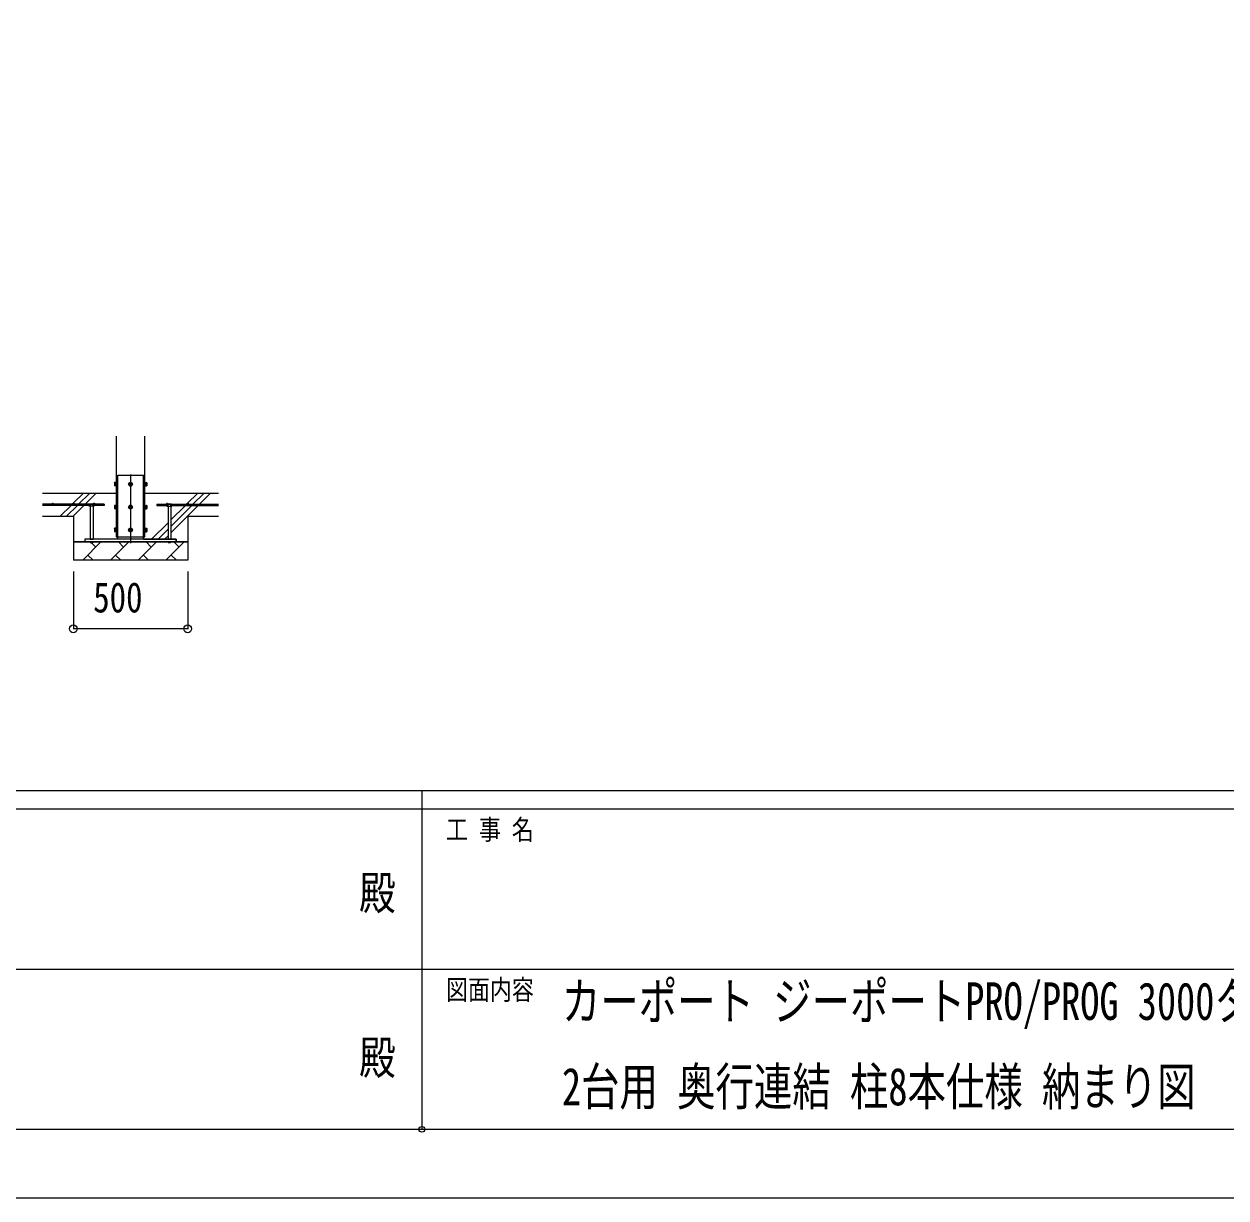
# Model space of a CAD drawing. Units: millimetres, scale not verified. Extents: x -16820 to 16820, y -11880 to 11880.
# Drawn here: x -1760 to 3495, y -11880 to -6748 of the extents above; entities that cross this region are included whole.
import ezdxf
from ezdxf.enums import TextEntityAlignment as Align

# ---------------------------------------------------------------- set-up
doc = ezdxf.new("R2010")
doc.units = ezdxf.units.MM
doc.header["$LTSCALE"] = 50
doc.header["$PDMODE"] = 32
doc.header["$PDSIZE"] = 25
for name, color, linetype in [('0-2_USER1', 3, 'Continuous'), ('0-3_YKK_11', 7, 'Continuous'), ('0-4_YKK_12', 2, 'Continuous'), ('0-5_YKK_13', 4, 'Continuous'), ('0-6_YKK_A1', 4, 'Continuous'), ('0-7_YKK_D', 6, 'Continuous'), ('0-8_YKK_ZWAK', 7, 'Continuous')]:
    doc.layers.add(name, color=color, linetype=linetype)
doc.styles.add('ＭＳ ゴシック', font='')
doc.styles.get('ＭＳ ゴシック').set_extended_font_data('MS Gothic')

msp = doc.modelspace()

# ---------------------------------------------------------------- linework, layer by layer
at = {"layer": '0-3_YKK_11'}
for p, q in [((-1543.92, -9012), (-1493.92, -9012)), ((-1043.92, -9012), (-1093.92, -9012))]:
    msp.add_line(p, q, dxfattribs=at)
at = {"layer": '0-4_YKK_12'}
msp.add_line((-1293.92, -8717.5), (-1293.92, -9017.5), dxfattribs=at)
at = {"layer": '0-5_YKK_13'}
for p, q in [((-1349.92, -8720), (-1237.92, -8720)), ((-1237.92, -8990), (-1237.92, -8720)), ((-1364.62, -8753.51), (-1364.04, -8752.51)), ((-1364.62, -8753.51), (-1364.62, -8766.5)), ((-1364.62, -8766.5), (-1364.04, -8767.51)), ((-1359.12, -8752.51), (-1364.04, -8752.51)), ((-1359.12, -8756.25), (-1364.04, -8756.25)), ((-1359.12, -8763.75), (-1364.04, -8763.75)), ((-1359.12, -8767.51), (-1364.04, -8767.51)), ((-1359.12, -8752.51), (-1359.12, -8767.51)), ((-1357.52, -8752.96), (-1359.12, -8752.96)), ((-1359.12, -8759.5), (-1359.12, -8752.96)), ((-1359.12, -8759.5), (-1357.52, -8759.5)), ((-1359.12, -8760.5), (-1357.52, -8760.5)), ((-1359.12, -8767.05), (-1359.12, -8760.5)), ((-1359.12, -8767.05), (-1357.52, -8767.05)), ((-1357.52, -8759.5), (-1357.52, -8752.96)), ((-1357.52, -8767.05), (-1357.52, -8760.5)), ((-1230.32, -8752.95), (-1228.72, -8752.95)), ((-1230.32, -8759.5), (-1230.32, -8752.95)), ((-1228.72, -8759.5), (-1230.32, -8759.5)), ((-1228.72, -8760.5), (-1230.32, -8760.5)), ((-1230.32, -8767.05), (-1230.32, -8760.5)), ((-1228.72, -8767.05), (-1230.32, -8767.05)), ((-1228.72, -8752.49), (-1223.8, -8752.49)), ((-1228.72, -8752.49), (-1228.72, -8767.51)), ((-1228.72, -8759.5), (-1228.72, -8752.95)), ((-1228.72, -8756.25), (-1223.8, -8756.25)), ((-1228.72, -8767.05), (-1228.72, -8760.5)), ((-1228.72, -8763.75), (-1223.8, -8763.75)), ((-1228.72, -8767.51), (-1223.8, -8767.51)), ((-1223.22, -8753.5), (-1223.8, -8752.49)), ((-1223.22, -8766.5), (-1223.8, -8767.51)), ((-1223.22, -8753.5), (-1223.22, -8766.5)), ((-1473.42, -8847.5), (-1474.89, -8848.35)), ((-1473.42, -8847.5), (-1454.42, -8847.5)), ((-1469.92, -8855.5), (-1469.92, -9000)), ((-1469.41, -8855.5), (-1469.41, -8848.35)), ((-1458.44, -8855.5), (-1458.44, -8848.35)), ((-1457.92, -8855.5), (-1457.92, -9000)), ((-1454.42, -8847.5), (-1452.95, -8848.35)), ((-1452.95, -8855.5), (-1452.95, -8848.35)), ((-1364.62, -8853.51), (-1364.04, -8852.51)), ((-1364.62, -8853.51), (-1364.62, -8866.5)), ((-1364.62, -8866.5), (-1364.04, -8867.51)), ((-1359.12, -8852.51), (-1364.04, -8852.51)), ((-1359.12, -8856.25), (-1364.04, -8856.25)), ((-1359.12, -8863.75), (-1364.04, -8863.75)), ((-1359.12, -8867.51), (-1364.04, -8867.51)), ((-1359.12, -8852.51), (-1359.12, -8867.51)), ((-1357.52, -8852.96), (-1359.12, -8852.96)), ((-1359.12, -8859.5), (-1359.12, -8852.96)), ((-1359.12, -8859.5), (-1357.52, -8859.5)), ((-1359.12, -8860.5), (-1357.52, -8860.5)), ((-1359.12, -8867.05), (-1359.12, -8860.5)), ((-1359.12, -8867.05), (-1357.52, -8867.05)), ((-1357.52, -8859.5), (-1357.52, -8852.96)), ((-1357.52, -8867.05), (-1357.52, -8860.5)), ((-1230.32, -8852.95), (-1228.72, -8852.95)), ((-1230.32, -8859.5), (-1230.32, -8852.95)), ((-1228.72, -8859.5), (-1230.32, -8859.5)), ((-1228.72, -8860.5), (-1230.32, -8860.5)), ((-1230.32, -8867.05), (-1230.32, -8860.5)), ((-1228.72, -8867.05), (-1230.32, -8867.05)), ((-1228.72, -8852.49), (-1223.8, -8852.49)), ((-1228.72, -8852.49), (-1228.72, -8867.51)), ((-1228.72, -8859.5), (-1228.72, -8852.95)), ((-1228.72, -8856.25), (-1223.8, -8856.25)), ((-1228.72, -8867.05), (-1228.72, -8860.5)), ((-1228.72, -8863.75), (-1223.8, -8863.75)), ((-1228.72, -8867.51), (-1223.8, -8867.51)), ((-1223.22, -8853.5), (-1223.8, -8852.49)), ((-1223.22, -8866.5), (-1223.8, -8867.51)), ((-1223.22, -8853.5), (-1223.22, -8866.5)), ((-1133.42, -8847.5), (-1134.89, -8848.35)), ((-1134.89, -8855.5), (-1134.89, -8848.35)), ((-1114.42, -8847.5), (-1133.42, -8847.5)), ((-1129.92, -8855.5), (-1129.92, -9000)), ((-1129.41, -8855.5), (-1129.41, -8848.35)), ((-1118.44, -8855.5), (-1118.44, -8848.35)), ((-1117.92, -8855.5), (-1117.92, -9000)), ((-1114.42, -8847.5), (-1112.95, -8848.35)), ((-1364.62, -8953.51), (-1364.04, -8952.51)), ((-1364.62, -8953.51), (-1364.62, -8966.5)), ((-1364.62, -8966.5), (-1364.04, -8967.51)), ((-1359.12, -8952.51), (-1364.04, -8952.51)), ((-1359.12, -8956.25), (-1364.04, -8956.25)), ((-1359.12, -8963.75), (-1364.04, -8963.75)), ((-1359.12, -8967.51), (-1364.04, -8967.51)), ((-1359.12, -8952.51), (-1359.12, -8967.51)), ((-1357.52, -8952.96), (-1359.12, -8952.96)), ((-1359.12, -8959.5), (-1359.12, -8952.96)), ((-1359.12, -8959.5), (-1357.52, -8959.5)), ((-1359.12, -8960.5), (-1357.52, -8960.5)), ((-1359.12, -8967.05), (-1359.12, -8960.5)), ((-1359.12, -8967.05), (-1357.52, -8967.05)), ((-1357.52, -8959.5), (-1357.52, -8952.96)), ((-1357.52, -8967.05), (-1357.52, -8960.5)), ((-1230.32, -8952.95), (-1228.72, -8952.95)), ((-1230.32, -8959.5), (-1230.32, -8952.95)), ((-1228.72, -8959.5), (-1230.32, -8959.5)), ((-1228.72, -8960.5), (-1230.32, -8960.5)), ((-1230.32, -8967.05), (-1230.32, -8960.5)), ((-1228.72, -8967.05), (-1230.32, -8967.05)), ((-1228.72, -8952.49), (-1223.8, -8952.49)), ((-1228.72, -8952.49), (-1228.72, -8967.51)), ((-1228.72, -8959.5), (-1228.72, -8952.95)), ((-1228.72, -8956.25), (-1223.8, -8956.25)), ((-1228.72, -8967.05), (-1228.72, -8960.5)), ((-1228.72, -8963.75), (-1223.8, -8963.75)), ((-1228.72, -8967.51), (-1223.8, -8967.51)), ((-1223.22, -8953.5), (-1223.8, -8952.49)), ((-1223.22, -8966.5), (-1223.8, -8967.51)), ((-1223.22, -8953.5), (-1223.22, -8966.5)), ((-1469.92, -9000), (-1457.92, -9000)), ((-1469.92, -9013.5), (-1457.92, -9013.5)), ((-1237.92, -9000), (-1237.92, -8990)), ((-1117.92, -9000), (-1129.92, -9000)), ((-1117.92, -9013.5), (-1129.92, -9013.5))]:
    msp.add_line(p, q, dxfattribs=at)
for points in [[(-1349.92, -9000), (-1349.92, -8990), (-1349.92, -8720)], [(-1356.42, -8751.5), (-1357.52, -8751.5), (-1357.52, -8768.5), (-1356.42, -8768.5)], [(-1231.42, -8751.5), (-1230.32, -8751.5), (-1230.32, -8768.5), (-1231.42, -8768.5)], [(-1452.95, -8855.5), (-1474.89, -8855.5), (-1474.89, -8848.35)], [(-1356.42, -8851.5), (-1357.52, -8851.5), (-1357.52, -8868.5), (-1356.42, -8868.5)], [(-1231.42, -8851.5), (-1230.32, -8851.5), (-1230.32, -8868.5), (-1231.42, -8868.5)], [(-1134.89, -8855.5), (-1112.95, -8855.5), (-1112.95, -8848.35)], [(-1356.42, -8951.5), (-1357.52, -8951.5), (-1357.52, -8968.5), (-1356.42, -8968.5)], [(-1231.42, -8951.5), (-1230.32, -8951.5), (-1230.32, -8968.5), (-1231.42, -8968.5)], [(-1469.92, -9012), (-1469.92, -9013.5), (-1467.92, -9015.5), (-1459.92, -9015.5)], [(-1457.92, -9012), (-1457.92, -9013.5), (-1459.92, -9015.5)], [(-1129.92, -9012), (-1129.92, -9013.5), (-1127.92, -9015.5)], [(-1117.92, -9012), (-1117.92, -9013.5), (-1119.92, -9015.5), (-1127.92, -9015.5)]]:
    msp.add_lwpolyline(points, dxfattribs=at)
for points in [[(-1293.92, -8752.49), (-1300.42, -8756.25), (-1300.42, -8763.75), (-1293.92, -8767.51), (-1287.42, -8763.75), (-1287.42, -8756.25)], [(-1293.92, -8852.49), (-1300.42, -8856.25), (-1300.42, -8863.75), (-1293.92, -8867.51), (-1287.42, -8863.75), (-1287.42, -8856.25)], [(-1293.92, -8952.49), (-1300.42, -8956.25), (-1300.42, -8963.75), (-1293.92, -8967.51), (-1287.42, -8963.75), (-1287.42, -8956.25)], [(-1493.92, -9012), (-1093.92, -9012), (-1093.92, -9000), (-1493.92, -9000)]]:
    msp.add_lwpolyline(points, close=True, dxfattribs=at)
for centre, radius in [((-1293.92, -8760), 8.5), ((-1293.92, -8760), 6.5), ((-1293.92, -8860), 8.5), ((-1293.92, -8860), 6.5), ((-1293.92, -8960), 8.5), ((-1293.92, -8960), 6.5)]:
    msp.add_circle(centre, radius, dxfattribs=at)
for centre, radius, start, end in [((-1361.32, -8754.38), 3.31, 145.51973, 214.48027), ((-1352.2, -8760), 12.42, 162.41205, 197.58795), ((-1361.3, -8765.63), 3.32, 145.61575, 214.38425), ((-1293.92, -8760), 7.05, 157.21814, 202.78186), ((-1293.92, -8760), 7.05, 97.21814, 142.78186), ((-1293.92, -8760), 7.05, 217.21814, 262.78186), ((-1293.92, -8760), 7.05, 37.21814, 82.78186), ((-1293.92, -8760), 7.05, 277.21814, 322.78186), ((-1293.92, -8760), 7.05, 337.21814, 22.78186), ((-1226.54, -8754.37), 3.32, 325.61575, 34.38425), ((-1235.64, -8760), 12.42, 342.41205, 17.58795), ((-1226.54, -8765.63), 3.32, 325.61575, 34.38425), ((-1472.15, -8852.36), 4.86, 55.61575, 124.38425), ((-1463.92, -8865.65), 18.15, 72.41205, 107.58795), ((-1455.69, -8852.36), 4.86, 55.61575, 124.38425), ((-1361.32, -8854.38), 3.31, 145.51973, 214.48027), ((-1352.2, -8860), 12.42, 162.41205, 197.58795), ((-1361.3, -8865.63), 3.32, 145.61575, 214.38425), ((-1293.92, -8860), 7.05, 157.21814, 202.78186), ((-1293.92, -8860), 7.05, 97.21814, 142.78186), ((-1293.92, -8860), 7.05, 217.21814, 262.78186), ((-1293.92, -8860), 7.05, 37.21814, 82.78186), ((-1293.92, -8860), 7.05, 277.21814, 322.78186), ((-1293.92, -8860), 7.05, 337.21814, 22.78186), ((-1226.54, -8854.37), 3.32, 325.61575, 34.38425), ((-1235.64, -8860), 12.42, 342.41205, 17.58795), ((-1226.54, -8865.63), 3.32, 325.61575, 34.38425), ((-1132.15, -8852.36), 4.86, 55.61575, 124.38425), ((-1123.92, -8865.65), 18.15, 72.41205, 107.58795), ((-1115.69, -8852.36), 4.86, 55.61575, 124.38425), ((-1361.32, -8954.38), 3.31, 145.51973, 214.48027), ((-1352.2, -8960), 12.42, 162.41205, 197.58795), ((-1361.3, -8965.63), 3.32, 145.61575, 214.38425), ((-1293.92, -8960), 7.05, 157.21814, 202.78186), ((-1293.92, -8960), 7.05, 97.21814, 142.78186), ((-1293.92, -8960), 7.05, 217.21814, 262.78186), ((-1293.92, -8960), 7.05, 37.21814, 82.78186), ((-1293.92, -8960), 7.05, 277.21814, 322.78186), ((-1293.92, -8960), 7.05, 337.21814, 22.78186), ((-1226.54, -8954.37), 3.32, 325.61575, 34.38425), ((-1235.64, -8960), 12.42, 342.41205, 17.58795), ((-1226.54, -8965.63), 3.32, 325.61575, 34.38425)]:
    msp.add_arc(centre, radius, start, end, dxfattribs=at)
at = {"layer": '0-6_YKK_A1'}
for p, q in [((-1356.42, -8550), (-1356.42, -8990)), ((-1231.42, -8990), (-1231.42, -8550)), ((-1356.42, -8800), (-1679.08, -8800)), ((-1544.14, -8842.51), (-1501.63, -8800)), ((-1520.85, -8847.5), (-1473.35, -8800)), ((-1492.57, -8847.5), (-1445.07, -8800)), ((-908.76, -8800), (-1231.42, -8800)), ((-1044.14, -8842.51), (-1001.63, -8800)), ((-1020.85, -8847.5), (-973.35, -8800)), ((-992.57, -8847.5), (-945.07, -8800)), ((-1408.92, -8847.5), (-1679.08, -8847.5)), ((-1474.89, -8852.5), (-1679.08, -8852.5)), ((-1601.63, -8900), (-1554.13, -8852.5)), ((-1573.35, -8900), (-1525.85, -8852.5)), ((-1549.13, -8847.5), (-1546.41, -8844.78)), ((-1545.07, -8900), (-1497.57, -8852.5)), ((-1408.92, -8852.5), (-1452.95, -8852.5)), ((-1408.92, -8847.5), (-1408.92, -8852.5)), ((-1178.92, -8847.5), (-908.76, -8847.5)), ((-1178.92, -8847.5), (-1178.92, -8852.5)), ((-1178.92, -8852.5), (-1134.89, -8852.5)), ((-1117.92, -8972.85), (-997.57, -8852.5)), ((-1117.92, -8944.57), (-1025.85, -8852.5)), ((-1117.92, -8916.29), (-1054.13, -8852.5)), ((-1112.95, -8852.5), (-908.76, -8852.5)), ((-1049.13, -8847.5), (-1046.41, -8844.78)), ((-1679.08, -8900), (-1543.92, -8900)), ((-1543.92, -8900), (-1543.92, -9092)), ((-1201.63, -9000), (-1129.92, -8928.29)), ((-1043.92, -8900), (-908.76, -8900)), ((-1043.92, -8900), (-1043.92, -9092)), ((-1173.35, -9000), (-1129.92, -8956.57)), ((-1145.07, -9000), (-1129.92, -8984.85)), ((-1493.92, -9012), (-1543.92, -9012)), ((-1043.92, -9012), (-1543.92, -9012)), ((-1503.18, -9092), (-1423.18, -9012)), ((-1349.92, -9000), (-1493.92, -9000)), ((-1493.92, -9000), (-1493.92, -9012)), ((-1445.85, -9034.66), (-1465.01, -9015.5)), ((-1381.76, -9092), (-1301.76, -9012)), ((-1356.42, -8990), (-1231.42, -8990)), ((-1324.42, -9034.66), (-1347.09, -9012)), ((-1260.34, -9092), (-1180.34, -9012)), ((-1237.92, -9000), (-1093.92, -9000)), ((-1203, -9034.66), (-1225.66, -9012)), ((-1138.92, -9092), (-1058.92, -9012)), ((-1081.58, -9034.66), (-1104.24, -9012)), ((-1093.92, -9000), (-1093.92, -9012)), ((-1093.92, -9012), (-1043.92, -9012)), ((-1480.52, -9069.34), (-1457.86, -9092)), ((-1359.1, -9069.34), (-1336.44, -9092)), ((-1237.68, -9069.34), (-1215.02, -9092)), ((-1116.26, -9069.34), (-1093.6, -9092)), ((-1043.92, -9092), (-1543.92, -9092))]:
    msp.add_line(p, q, dxfattribs=at)
for centre in [(-1633.92, -8845), (-1543.92, -8845), (-1453.92, -8845), (-1133.92, -8845), (-1043.92, -8845)]:
    msp.add_circle(centre, 2.5, dxfattribs=at)
at = {"layer": '0-7_YKK_D'}
for p, q in [((-1543.92, -9142), (-1543.92, -9393)), ((-1043.92, -9142), (-1043.92, -9393)), ((-1043.92, -9392), (-1543.92, -9392))]:
    msp.add_line(p, q, dxfattribs=at)
for centre in [(-1543.92, -9392), (-1043.92, -9392)]:
    msp.add_circle(centre, 17, dxfattribs=at)
at = {"layer": '0-8_YKK_ZWAK'}
for p, q in [((15580.08, -10100), (-15619.92, -10100)), ((-19.92, -10100), (-19.92, -11580)), ((-19.92, -10180), (-5219.92, -10180)), ((5180.08, -10180), (-19.92, -10180)), ((-5189.92, -10880), (-19.92, -10880)), ((-19.92, -10880), (5180.08, -10880)), ((-5219.92, -11580), (-19.92, -11580)), ((-19.92, -11580), (5180.08, -11580))]:
    msp.add_line(p, q, dxfattribs=at)
msp.add_lwpolyline([(-16820, -11880), (16820, -11880), (16820, 11880), (-16820, 11880)], close=True, dxfattribs=at)
msp.add_point((-19.92, -11580), dxfattribs=at)

# ---------------------------------------------------------------- texts
at = {"layer": '0-2_USER1', "style": 'ＭＳ ゴシック', "width": 0.75}
for s, p in [('カーポート ジーポートPRO/PROG 3000タイプ', (592, -11151)), ('2台用 奥行連結 柱8本仕様 納まり図', (592, -11524.33))]:
    msp.add_text(s, height=164.2, dxfattribs=at).set_placement(p, align=Align.BOTTOM_LEFT)
at = {"layer": '0-7_YKK_D', "style": 'ＭＳ ゴシック', "width": 0.8}
msp.add_text('500', height=132, dxfattribs=at).set_placement((-1457.12, -9360), align=Align.BOTTOM_LEFT)
at = {"layer": '0-8_YKK_ZWAK', "style": 'ＭＳ ゴシック', "width": 0.8}
for s, height, p in [('工 事 名', 87.98, (85.08, -10340)), ('殿', 146.6, (-294.67, -10663.33)), ('図面内容', 87.98, (85.08, -11040)), ('殿', 146.6, (-294.67, -11383.33))]:
    msp.add_text(s, height=height, dxfattribs=at).set_placement(p, align=Align.BOTTOM_LEFT)

doc.saveas('drawing.dxf')
